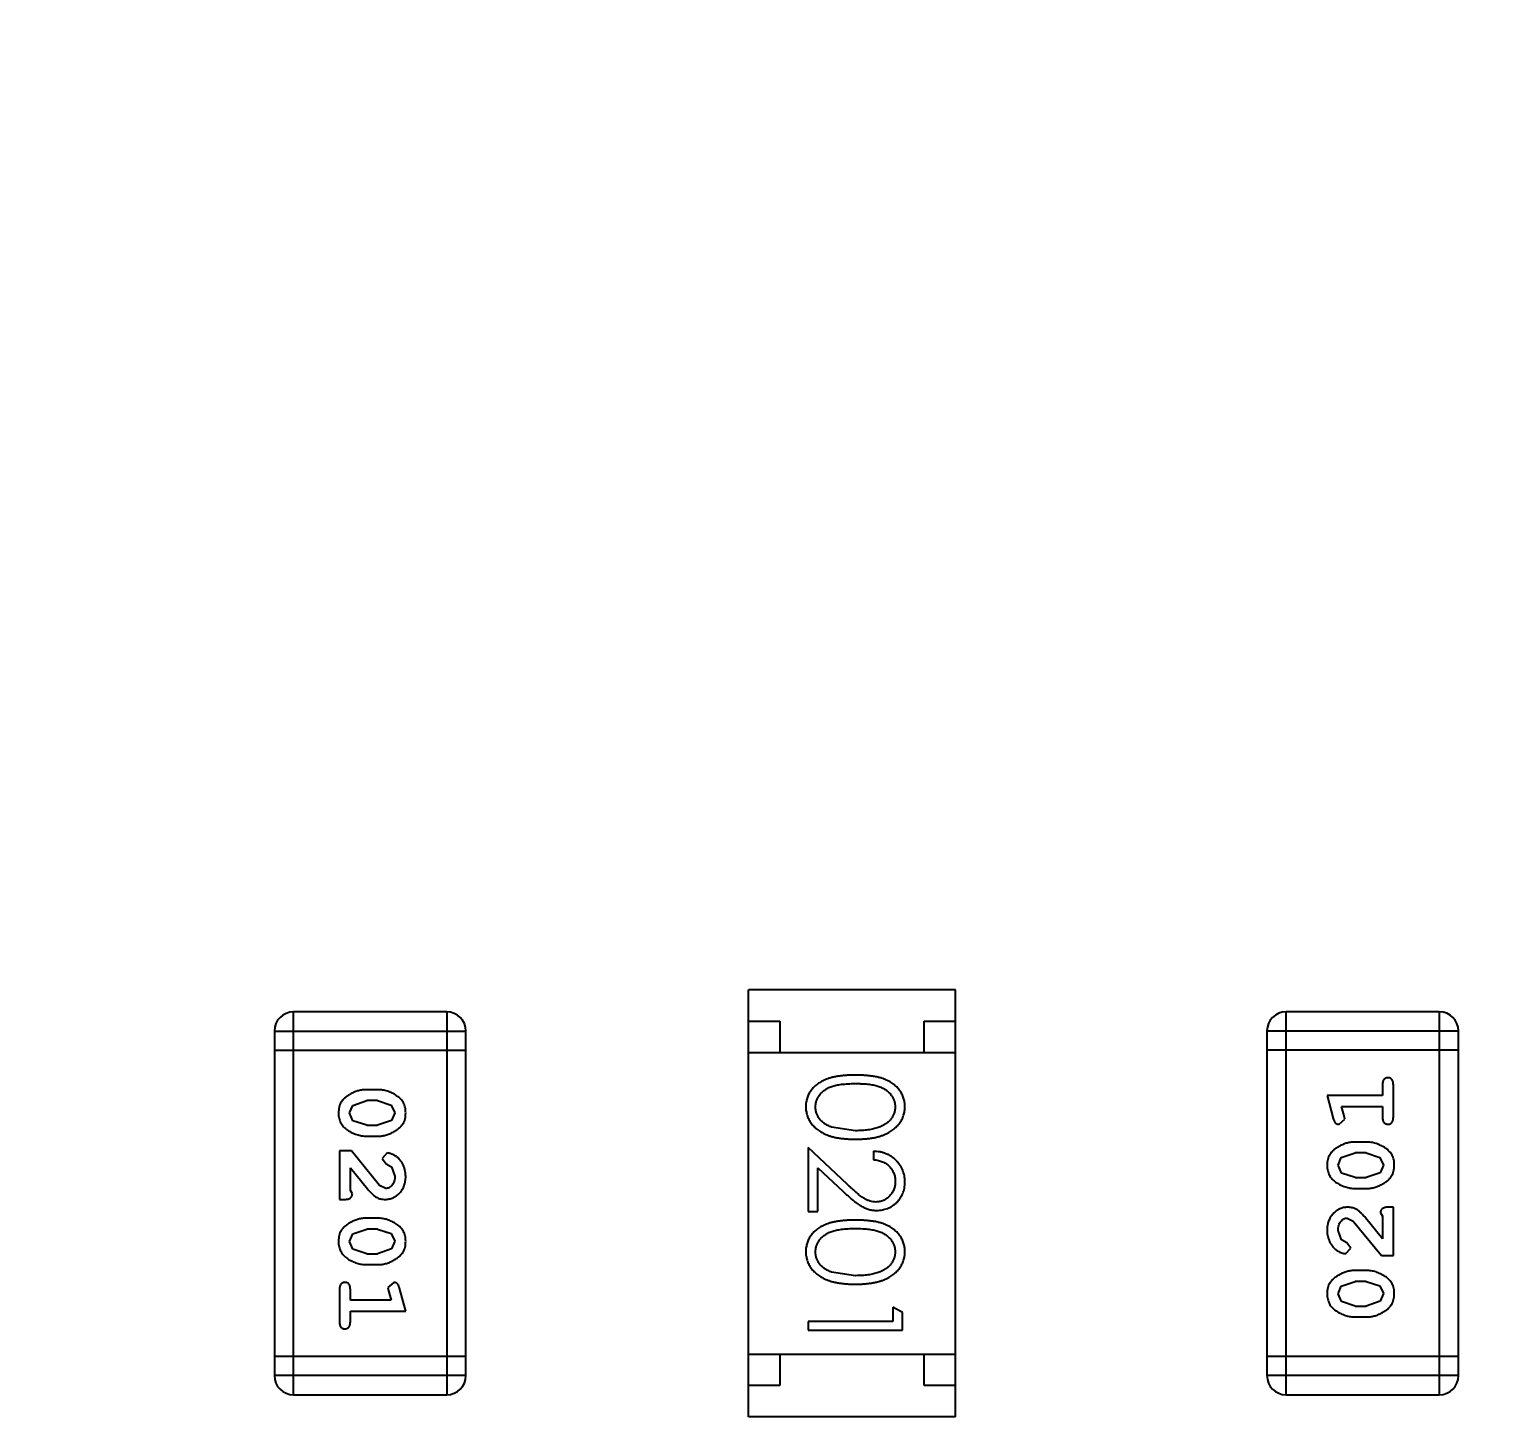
# Model space of a CAD drawing. Header units: millimetres. Extents: x 10 to 132, y -13 to 46.
# Drawn here: x 107.271 to 109.591, y 27.339 to 29.548 of the extents above; entities that cross this region are included whole.
import ezdxf

# ---------------------------------------------------------------- set-up
doc = ezdxf.new("R2010")
doc.units = ezdxf.units.MM
doc.header["$LTSCALE"] = 1.21
doc.header["$MEASUREMENT"] = 0
doc.header["$PDMODE"] = 3
doc.header["$PDSIZE"] = 0.3125
doc.layers.get('0').update_dxf_attribs({"linetype": 'CONTINUOUS'})
doc.layers.get('DEFPOINTS').update_dxf_attribs({"linetype": 'CONTINUOUS'})
doc.layers.add('Dim', color=3, linetype='CONTINUOUS', lineweight=25)
doc.styles.get("Standard").update_dxf_attribs({"font": 'txt', "width": 0.8})
doc.dimstyles.get("Standard").update_dxf_attribs({"dimtxt": 0.15625, "dimasz": 0.1875, "dimexe": 0.125, "dimexo": 0.0625, "dimgap": 0.09, "dimtad": 0, "dimtih": 1, "dimtoh": 1, "dimzin": 4, "dimdsep": 46, "dimtxsty": 'Standard', "dimblk": '_FILLED', "dimblk1": '_FILLED', "dimblk2": '_FILLED', "dimcen": 0.09, "dimazin": 1, "dimtp": 0.01, "dimtm": 0.01, "dimtfac": 1, "dimtofl": 0, "dimtmove": 0, "dimatfit": 3, "dimldrblk": '_FILLED', "dimfxl": 1, "dimtolj": 1, "dimtzin": 4, "dimarcsym": 0})

# ---------------------------------------------------------------- blocks, each defined once
blk = doc.blocks.new('_FILLED')
at = {"color": 0, "linetype": 'ByBlock'}
blk.add_solid([(0, 0), (-1, 0.1667), (-1, -0.1667)], dxfattribs=at)
blk = doc.blocks.new('*D41')
at = {"color": 0, "linetype": 'ByBlock', "lineweight": -2}
for p, q in [((96.2435, 28.0379), (96.2435, 39.6225)), ((119.1035, 27.9498), (119.1035, 39.6225)), ((96.2435, 39.56), (106.0285, 39.56)), ((119.1035, 39.56), (109.3185, 39.56))]:
    blk.add_line(p, q, dxfattribs=at)
at = {"layer": 'DEFPOINTS', "color": 0, "linetype": 'ByBlock'}
for p in [(96.2435, 28.0067), (119.1035, 27.9185)]:
    blk.add_point(p, dxfattribs=at)
at = {"color": 0, "linetype": 'ByBlock', "lineweight": -2, "rotation": 180}
blk.add_blockref('_FILLED', (96.2435, 39.56), dxfattribs=at)
at = {"color": 0, "linetype": 'ByBlock', "lineweight": -2}
blk.add_blockref('_FILLED', (119.1035, 39.56), dxfattribs=at)
at = {"color": 0, "linetype": 'ByBlock', "lineweight": -2, "insert": (107.6735, 39.56), "char_height": 1, "attachment_point": 5}
blk.add_mtext('\\A1;22.86', dxfattribs=at)

msp = doc.modelspace()

# ---------------------------------------------------------------- linework, layer by layer
at = {"color": 7, "linetype": 'Continuous'}
for p, q in [((108.4154, 27.3389), (108.4154, 28.0189)), ((108.7454, 28.0189), (108.4154, 28.0189)), ((108.7454, 27.3389), (108.7454, 28.0189)), ((107.6915, 27.374), (107.6915, 27.9836)), ((107.9353, 27.9836), (107.6915, 27.9836)), ((107.9353, 27.9836), (107.9353, 27.374)), ((109.2714, 27.3741), (109.2714, 27.9837)), ((109.5152, 27.9837), (109.2714, 27.9837)), ((109.5152, 27.9837), (109.5152, 27.3741)), ((108.4154, 27.9689), (108.4654, 27.9689)), ((108.4654, 27.9689), (108.4654, 27.9189)), ((108.6954, 27.9189), (108.6954, 27.9689)), ((108.6954, 27.9689), (108.7454, 27.9689)), ((107.661, 27.9531), (107.661, 27.4045)), ((107.661, 27.9531), (107.9658, 27.9531)), ((107.9658, 27.4045), (107.9658, 27.9531)), ((109.2409, 27.9532), (109.2409, 27.4045)), ((109.2409, 27.9532), (109.5457, 27.9532)), ((109.5457, 27.4045), (109.5457, 27.9532)), ((107.661, 27.9226), (107.9658, 27.9226)), ((108.4154, 27.9189), (108.7454, 27.9189)), ((109.5457, 27.9227), (109.2409, 27.9227)), ((109.4247, 27.8676), (109.4247, 27.8503)), ((109.4421, 27.8157), (109.4421, 27.8676)), ((107.8254, 27.8597), (107.8076, 27.8597)), ((109.3367, 27.8503), (109.3465, 27.8138)), ((109.4247, 27.8503), (109.3367, 27.8503)), ((107.7803, 27.8226), (107.7856, 27.8347)), ((107.7861, 27.8103), (107.7803, 27.8226)), ((107.7856, 27.8347), (107.8079, 27.8424)), ((107.8251, 27.8424), (107.8079, 27.8424)), ((107.8251, 27.8424), (107.8469, 27.8351)), ((107.8469, 27.8351), (107.8527, 27.8228)), ((107.8527, 27.8228), (107.8474, 27.8106)), ((109.3639, 27.818), (109.3598, 27.833)), ((109.3598, 27.833), (109.4247, 27.833)), ((109.4247, 27.833), (109.4247, 27.8157)), ((107.8079, 27.8031), (107.7861, 27.8103)), ((107.8079, 27.8031), (107.8251, 27.8031)), ((107.8474, 27.8106), (107.8251, 27.8031)), ((108.5857, 27.7944), (108.548, 27.8001)), ((109.3557, 27.8047), (109.365, 27.8126)), ((109.365, 27.8126), (109.3639, 27.818)), ((107.8076, 27.7857), (107.8254, 27.7857)), ((109.399, 27.7764), (109.3813, 27.7764)), ((107.7646, 27.7622), (107.7646, 27.6851)), ((107.7835, 27.7622), (107.7646, 27.7622)), ((107.8285, 27.7071), (107.7835, 27.7622)), ((107.8407, 27.759), (107.8323, 27.7502)), ((107.8323, 27.7502), (107.8388, 27.7417)), ((108.5107, 27.7675), (108.5107, 27.6656)), ((108.5728, 27.7093), (108.5107, 27.7675)), ((108.6146, 27.7617), (108.6146, 27.7482)), ((109.354, 27.7394), (109.3592, 27.7515)), ((109.3592, 27.7515), (109.3815, 27.7591)), ((109.3987, 27.7591), (109.3815, 27.7591)), ((109.3987, 27.7591), (109.4205, 27.7518)), ((109.4205, 27.7518), (109.4263, 27.7396)), ((107.7819, 27.6992), (107.7819, 27.7354)), ((107.7819, 27.7354), (107.809, 27.7018)), ((107.8388, 27.7417), (107.8473, 27.7367)), ((107.8473, 27.7367), (107.8527, 27.7219)), ((108.5261, 27.6656), (108.5261, 27.7354)), ((108.5261, 27.7354), (108.5662, 27.6978)), ((109.3598, 27.727), (109.354, 27.7394)), ((109.3815, 27.7198), (109.3598, 27.727)), ((109.421, 27.7274), (109.3987, 27.7198)), ((109.4263, 27.7396), (109.421, 27.7274)), ((107.8382, 27.7024), (107.8285, 27.7071)), ((109.3815, 27.7198), (109.3987, 27.7198)), ((107.7646, 27.6851), (107.7725, 27.6851)), ((107.7851, 27.6937), (107.7819, 27.6992)), ((109.3813, 27.7025), (109.399, 27.7025)), ((108.5107, 27.6656), (108.5261, 27.6656)), ((109.4216, 27.6639), (109.4247, 27.6584)), ((109.4247, 27.6584), (109.4247, 27.6222)), ((109.4421, 27.6726), (109.4342, 27.6726)), ((109.4421, 27.5955), (109.4421, 27.6726)), ((107.7856, 27.6302), (107.8079, 27.6379)), ((107.8254, 27.6552), (107.8076, 27.6552)), ((107.8251, 27.6379), (107.8079, 27.6379)), ((107.8251, 27.6379), (107.8469, 27.6306)), ((109.3593, 27.6209), (109.354, 27.6358)), ((109.3685, 27.6553), (109.3782, 27.6505)), ((109.3782, 27.6505), (109.4232, 27.5955)), ((109.4247, 27.6222), (109.3977, 27.6558)), ((107.7803, 27.6181), (107.7856, 27.6302)), ((107.7861, 27.6058), (107.7803, 27.6181)), ((107.8469, 27.6306), (107.8527, 27.6183)), ((107.8527, 27.6183), (107.8474, 27.6061)), ((109.3678, 27.6159), (109.3593, 27.6209)), ((109.3744, 27.6075), (109.3678, 27.6159)), ((107.8079, 27.5985), (107.7861, 27.6058)), ((107.8079, 27.5985), (107.8251, 27.5985)), ((107.8474, 27.6061), (107.8251, 27.5985)), ((109.366, 27.5986), (109.3744, 27.6075)), ((109.4232, 27.5955), (109.4421, 27.5955)), ((107.8076, 27.5812), (107.8254, 27.5812)), ((108.5857, 27.5636), (108.548, 27.5693)), ((109.399, 27.5719), (109.3813, 27.5719)), ((107.7646, 27.5419), (107.7646, 27.49)), ((107.7819, 27.5246), (107.7819, 27.5419)), ((107.851, 27.5529), (107.8417, 27.545)), ((107.8417, 27.545), (107.8427, 27.5396)), ((107.87, 27.5073), (107.8601, 27.5439)), ((109.354, 27.5349), (109.3592, 27.547)), ((109.3592, 27.547), (109.3815, 27.5546)), ((109.3987, 27.5546), (109.3815, 27.5546)), ((109.3987, 27.5546), (109.4205, 27.5473)), ((109.4205, 27.5473), (109.4263, 27.535)), ((107.8469, 27.5246), (107.7819, 27.5246)), ((107.8427, 27.5396), (107.8469, 27.5246)), ((109.3598, 27.5225), (109.354, 27.5349)), ((109.3815, 27.5153), (109.3598, 27.5225)), ((109.421, 27.5229), (109.3987, 27.5153)), ((109.4263, 27.535), (109.421, 27.5229)), ((107.7819, 27.49), (107.7819, 27.5073)), ((107.7819, 27.5073), (107.87, 27.5073)), ((108.6453, 27.5136), (108.6453, 27.4906)), ((108.6607, 27.5048), (108.6453, 27.5136)), ((108.6607, 27.4771), (108.6607, 27.5048)), ((109.3813, 27.498), (109.399, 27.498)), ((109.3815, 27.5153), (109.3987, 27.5153)), ((108.5107, 27.4906), (108.5107, 27.4771)), ((108.6453, 27.4906), (108.5107, 27.4906)), ((108.5107, 27.4771), (108.6607, 27.4771)), ((107.9658, 27.4349), (107.661, 27.4349)), ((108.4154, 27.4389), (108.7454, 27.4389)), ((108.4654, 27.4389), (108.4654, 27.3889)), ((108.6954, 27.3889), (108.6954, 27.4389)), ((109.5457, 27.435), (109.2409, 27.435)), ((107.9658, 27.4045), (107.661, 27.4045)), ((109.5457, 27.4045), (109.2409, 27.4045)), ((108.4654, 27.3889), (108.4154, 27.3889)), ((108.7454, 27.3889), (108.6954, 27.3889)), ((107.6915, 27.374), (107.9353, 27.374)), ((109.2714, 27.3741), (109.5152, 27.3741)), ((108.7454, 27.3389), (108.4154, 27.3389))]:
    msp.add_line(p, q, dxfattribs=at)
for centre, start, end in [((107.6915, 27.9531), 90, 180), ((107.9353, 27.9531), 0, 90), ((109.2714, 27.9532), 90, 180), ((109.5152, 27.9532), 0, 90), ((107.6915, 27.4045), 180, 270), ((107.9353, 27.4045), 270, 0), ((109.2714, 27.4045), 180, 270), ((109.5152, 27.4045), 270, 0)]:
    msp.add_arc(centre, 0.0305, start, end, dxfattribs=at)
for points, knots in [([(108.5857, 27.8829), (108.5833, 27.8828), (108.5786, 27.8828), (108.5719, 27.8825), (108.5655, 27.882), (108.5596, 27.8813), (108.554, 27.8804), (108.5489, 27.8793), (108.5442, 27.878), (108.5398, 27.8765), (108.5358, 27.8748), (108.5321, 27.8729), (108.5287, 27.8709), (108.5255, 27.8688), (108.5225, 27.8665), (108.5198, 27.864), (108.5173, 27.8613), (108.5151, 27.8585), (108.5132, 27.8556), (108.5115, 27.8526), (108.51, 27.8495), (108.5089, 27.8463), (108.508, 27.843), (108.5074, 27.8397), (108.5069, 27.8362), (108.5069, 27.8339), (108.5069, 27.8327)], [0, 0, 0, 0, 0.068113, 0.132564, 0.193427, 0.250218, 0.303569, 0.353576, 0.400235, 0.443586, 0.484619, 0.524292, 0.56238, 0.599049, 0.63494, 0.669782, 0.704009, 0.737842, 0.771098, 0.803896, 0.836415, 0.868639, 0.900715, 0.933378, 0.966213, 1, 1, 1, 1]), ([(108.5223, 27.8323), (108.5224, 27.8339), (108.5225, 27.8372), (108.5238, 27.8421), (108.5259, 27.8468), (108.5283, 27.8506), (108.5306, 27.8534), (108.5325, 27.8555), (108.5346, 27.8574), (108.537, 27.8592), (108.5395, 27.8608), (108.5422, 27.8623), (108.5451, 27.8636), (108.5482, 27.8649), (108.5516, 27.866), (108.5554, 27.8669), (108.5595, 27.8676), (108.564, 27.8683), (108.5689, 27.8688), (108.5742, 27.8691), (108.5798, 27.8694), (108.5837, 27.8694), (108.5857, 27.8694)], [0, 0, 0, 0, 0.060034, 0.120278, 0.182348, 0.247919, 0.281641, 0.315701, 0.350322, 0.385703, 0.421819, 0.459196, 0.497866, 0.538301, 0.58121, 0.628183, 0.679403, 0.734699, 0.794074, 0.858416, 0.927049, 1, 1, 1, 1]), ([(108.6646, 27.8327), (108.6646, 27.8339), (108.6645, 27.8362), (108.6641, 27.8397), (108.6635, 27.843), (108.6625, 27.8463), (108.6614, 27.8496), (108.6599, 27.8527), (108.6582, 27.8557), (108.6562, 27.8587), (108.654, 27.8615), (108.6516, 27.8641), (108.6488, 27.8666), (108.6459, 27.8689), (108.6427, 27.8711), (108.6392, 27.8731), (108.6355, 27.8749), (108.6316, 27.8766), (108.6273, 27.8781), (108.6226, 27.8794), (108.6174, 27.8805), (108.6119, 27.8813), (108.6059, 27.882), (108.5996, 27.8825), (108.5927, 27.8828), (108.5881, 27.8828), (108.5857, 27.8829)], [0, 0, 0, 0, 0.033742, 0.066533, 0.099153, 0.13154, 0.164087, 0.196563, 0.229707, 0.263315, 0.297504, 0.331686, 0.366482, 0.4021, 0.438958, 0.476748, 0.515985, 0.556589, 0.599519, 0.645765, 0.695487, 0.748721, 0.805687, 0.866754, 0.931405, 1, 1, 1, 1]), ([(108.5857, 27.8694), (108.5877, 27.8694), (108.5917, 27.8694), (108.5973, 27.8691), (108.6026, 27.8688), (108.6075, 27.8683), (108.612, 27.8677), (108.6162, 27.8668), (108.6199, 27.8659), (108.6233, 27.8648), (108.6264, 27.8636), (108.6294, 27.8622), (108.6321, 27.8607), (108.6346, 27.8591), (108.6369, 27.8574), (108.639, 27.8555), (108.641, 27.8534), (108.6432, 27.8506), (108.6456, 27.8468), (108.6477, 27.8421), (108.6489, 27.8372), (108.6491, 27.8339), (108.6492, 27.8323)], [0, 0, 0, 0, 0.073302, 0.142286, 0.206253, 0.266017, 0.321612, 0.372532, 0.419497, 0.462398, 0.502825, 0.541489, 0.579034, 0.615143, 0.650298, 0.684912, 0.718701, 0.752189, 0.817245, 0.879117, 0.939613, 1, 1, 1, 1]), ([(109.4334, 27.8787), (109.4328, 27.8786), (109.4316, 27.8786), (109.4299, 27.8781), (109.4284, 27.8772), (109.4271, 27.8761), (109.426, 27.8745), (109.4253, 27.8725), (109.4248, 27.8702), (109.4248, 27.8685), (109.4247, 27.8676)], [0, 0, 0, 0, 0.11517, 0.223509, 0.328254, 0.438012, 0.553651, 0.682263, 0.830856, 1, 1, 1, 1]), ([(109.4421, 27.8676), (109.442, 27.8685), (109.442, 27.8702), (109.4415, 27.8725), (109.4408, 27.8745), (109.4397, 27.876), (109.4384, 27.8772), (109.4369, 27.8781), (109.4352, 27.8786), (109.434, 27.8786), (109.4334, 27.8787)], [0, 0, 0, 0, 0.169012, 0.317488, 0.445429, 0.560977, 0.67065, 0.776666, 0.88492, 1, 1, 1, 1]), ([(107.8076, 27.8597), (107.8066, 27.8597), (107.8044, 27.8596), (107.8013, 27.8593), (107.7981, 27.8588), (107.795, 27.8581), (107.792, 27.8573), (107.789, 27.8561), (107.786, 27.8549), (107.7832, 27.8534), (107.7804, 27.8518), (107.7779, 27.8502), (107.7756, 27.8486), (107.7735, 27.8469), (107.7716, 27.8452), (107.7699, 27.8435), (107.7685, 27.8418), (107.7669, 27.8394), (107.7653, 27.8362), (107.764, 27.832), (107.7632, 27.8275), (107.7631, 27.8243), (107.763, 27.8226)], [0, 0, 0, 0, 0.049886, 0.09882, 0.148132, 0.19689, 0.246038, 0.295176, 0.345305, 0.395692, 0.445312, 0.491875, 0.535813, 0.577009, 0.616081, 0.652689, 0.687585, 0.720206, 0.785062, 0.85223, 0.923759, 1, 1, 1, 1]), ([(107.87, 27.8229), (107.87, 27.8243), (107.8699, 27.8271), (107.8692, 27.8312), (107.8681, 27.8351), (107.8665, 27.8386), (107.8644, 27.8419), (107.8619, 27.845), (107.8589, 27.8478), (107.8555, 27.8502), (107.852, 27.8524), (107.8483, 27.8544), (107.8446, 27.856), (107.8408, 27.8573), (107.837, 27.8584), (107.8332, 27.8591), (107.8293, 27.8596), (107.8267, 27.8597), (107.8254, 27.8597)], [0, 0, 0, 0, 0.06692, 0.130834, 0.19258, 0.252759, 0.312631, 0.373411, 0.436359, 0.501894, 0.568244, 0.632472, 0.69556, 0.757163, 0.818592, 0.878885, 0.939235, 1, 1, 1, 1]), ([(107.763, 27.8226), (107.7631, 27.8212), (107.7631, 27.8184), (107.7639, 27.8143), (107.765, 27.8105), (107.7666, 27.8069), (107.7686, 27.8035), (107.7711, 27.8005), (107.7741, 27.7977), (107.7774, 27.7953), (107.781, 27.7931), (107.7847, 27.7911), (107.7884, 27.7894), (107.7922, 27.7881), (107.796, 27.7871), (107.7998, 27.7863), (107.8037, 27.7858), (107.8063, 27.7858), (107.8076, 27.7857)], [0, 0, 0, 0, 0.067217, 0.131051, 0.19272, 0.252824, 0.312745, 0.373449, 0.436041, 0.501494, 0.567761, 0.632087, 0.695096, 0.757109, 0.817993, 0.878657, 0.939311, 1, 1, 1, 1]), ([(107.8254, 27.7857), (107.8265, 27.7858), (107.8286, 27.7858), (107.8318, 27.7861), (107.8349, 27.7866), (107.838, 27.7873), (107.8411, 27.7882), (107.8441, 27.7893), (107.8471, 27.7906), (107.85, 27.7921), (107.8527, 27.7937), (107.8552, 27.7954), (107.8576, 27.797), (107.8597, 27.7987), (107.8615, 27.8004), (107.8632, 27.8021), (107.8646, 27.8038), (107.8662, 27.8062), (107.8678, 27.8094), (107.8691, 27.8136), (107.8699, 27.8181), (107.87, 27.8213), (107.87, 27.8229)], [0, 0, 0, 0, 0.049855, 0.099516, 0.148482, 0.19758, 0.246804, 0.296268, 0.346517, 0.397047, 0.446826, 0.49336, 0.537801, 0.579207, 0.617974, 0.654833, 0.689171, 0.722088, 0.786392, 0.853518, 0.924186, 1, 1, 1, 1]), ([(108.5069, 27.8327), (108.5069, 27.8315), (108.5069, 27.8291), (108.5074, 27.8256), (108.508, 27.8222), (108.509, 27.8188), (108.5102, 27.8156), (108.5116, 27.8124), (108.5134, 27.8093), (108.5154, 27.8063), (108.5176, 27.8034), (108.5202, 27.8007), (108.5229, 27.7981), (108.526, 27.7957), (108.5293, 27.7934), (108.5328, 27.7913), (108.5366, 27.7894), (108.5407, 27.7876), (108.5451, 27.786), (108.5498, 27.7847), (108.5549, 27.7835), (108.5604, 27.7825), (108.5662, 27.7819), (108.5724, 27.7813), (108.5789, 27.781), (108.5834, 27.781), (108.5857, 27.7809)], [0, 0, 0, 0, 0.033824, 0.067298, 0.10028, 0.133019, 0.165736, 0.198792, 0.232372, 0.266409, 0.301016, 0.336196, 0.371972, 0.408574, 0.446394, 0.485225, 0.525372, 0.567224, 0.611081, 0.65775, 0.70702, 0.759235, 0.814484, 0.873227, 0.934937, 1, 1, 1, 1]), ([(108.548, 27.8001), (108.547, 27.8005), (108.5449, 27.8012), (108.542, 27.8026), (108.5393, 27.804), (108.5367, 27.8056), (108.5344, 27.8074), (108.5323, 27.8092), (108.5304, 27.8112), (108.5281, 27.814), (108.5258, 27.8177), (108.5238, 27.8224), (108.5225, 27.8273), (108.5223, 27.8306), (108.5223, 27.8323)], [0, 0, 0, 0, 0.075949, 0.148549, 0.218996, 0.286119, 0.351826, 0.416074, 0.478265, 0.540325, 0.660405, 0.774606, 0.887187, 1, 1, 1, 1]), ([(108.5857, 27.7809), (108.588, 27.781), (108.5925, 27.781), (108.599, 27.7813), (108.6052, 27.7818), (108.6111, 27.7826), (108.6166, 27.7835), (108.6217, 27.7847), (108.6264, 27.7861), (108.6309, 27.7877), (108.6349, 27.7895), (108.6388, 27.7914), (108.6423, 27.7936), (108.6456, 27.7958), (108.6487, 27.7982), (108.6514, 27.8008), (108.654, 27.8035), (108.6562, 27.8064), (108.6582, 27.8094), (108.6599, 27.8124), (108.6613, 27.8156), (108.6625, 27.8189), (108.6635, 27.8222), (108.6641, 27.8256), (108.6645, 27.8291), (108.6646, 27.8315), (108.6646, 27.8327)], [0, 0, 0, 0, 0.065278, 0.127205, 0.186168, 0.241675, 0.294115, 0.343609, 0.390387, 0.434463, 0.476646, 0.517002, 0.555936, 0.593716, 0.630057, 0.665601, 0.700745, 0.734917, 0.768681, 0.802087, 0.834849, 0.867433, 0.900138, 0.932806, 0.966212, 1, 1, 1, 1]), ([(108.6492, 27.8323), (108.6491, 27.8306), (108.6489, 27.8273), (108.6477, 27.8225), (108.6455, 27.8178), (108.6432, 27.8141), (108.6409, 27.8112), (108.6389, 27.8092), (108.6367, 27.8072), (108.6342, 27.8054), (108.6315, 27.8037), (108.6286, 27.8022), (108.6254, 27.8007), (108.622, 27.7994), (108.6183, 27.7982), (108.6144, 27.7972), (108.6102, 27.7963), (108.6058, 27.7956), (108.6011, 27.7951), (108.5962, 27.7946), (108.5911, 27.7945), (108.5875, 27.7944), (108.5857, 27.7944)], [0, 0, 0, 0, 0.059689, 0.119507, 0.181075, 0.246162, 0.279894, 0.314468, 0.350403, 0.387474, 0.426147, 0.466624, 0.508745, 0.553328, 0.600058, 0.649177, 0.700552, 0.754894, 0.811825, 0.871514, 0.934319, 1, 1, 1, 1]), ([(109.3465, 27.8138), (109.3468, 27.8129), (109.3473, 27.8114), (109.3481, 27.8093), (109.349, 27.8076), (109.35, 27.8064), (109.3512, 27.8056), (109.3526, 27.8051), (109.3541, 27.8048), (109.3551, 27.8047), (109.3557, 27.8047)], [0, 0, 0, 0, 0.187321, 0.344927, 0.475328, 0.579604, 0.674244, 0.773631, 0.882025, 1, 1, 1, 1]), ([(109.4247, 27.8157), (109.4248, 27.8148), (109.4248, 27.8132), (109.4253, 27.8108), (109.426, 27.8089), (109.4271, 27.8073), (109.4284, 27.8062), (109.4299, 27.8053), (109.4316, 27.8048), (109.4328, 27.8048), (109.4334, 27.8047)], [0, 0, 0, 0, 0.169102, 0.317658, 0.446239, 0.563118, 0.671828, 0.776546, 0.884858, 1, 1, 1, 1]), ([(109.4334, 27.8047), (109.434, 27.8048), (109.4352, 27.8048), (109.4369, 27.8053), (109.4384, 27.8062), (109.4397, 27.8073), (109.4408, 27.8089), (109.4415, 27.8108), (109.442, 27.8132), (109.442, 27.8148), (109.4421, 27.8157)], [0, 0, 0, 0, 0.115051, 0.223278, 0.329269, 0.437893, 0.554681, 0.682591, 0.83103, 1, 1, 1, 1]), ([(109.3813, 27.7764), (109.3802, 27.7764), (109.378, 27.7763), (109.3749, 27.7761), (109.3717, 27.7755), (109.3686, 27.7748), (109.3656, 27.7739), (109.3626, 27.7728), (109.3596, 27.7715), (109.3567, 27.77), (109.354, 27.7684), (109.3514, 27.7668), (109.3491, 27.7651), (109.347, 27.7635), (109.3451, 27.7617), (109.3435, 27.76), (109.3421, 27.7583), (109.3405, 27.7559), (109.3389, 27.7528), (109.3376, 27.7486), (109.3368, 27.7441), (109.3367, 27.7409), (109.3367, 27.7393)], [0, 0, 0, 0, 0.049855, 0.099516, 0.148482, 0.19758, 0.246804, 0.296268, 0.346517, 0.397047, 0.446826, 0.49336, 0.537801, 0.579207, 0.617974, 0.654833, 0.689171, 0.722088, 0.786392, 0.853518, 0.924186, 1, 1, 1, 1]), ([(109.4436, 27.7395), (109.4436, 27.741), (109.4435, 27.7438), (109.4428, 27.7479), (109.4417, 27.7517), (109.4401, 27.7553), (109.4381, 27.7586), (109.4355, 27.7616), (109.4326, 27.7644), (109.4292, 27.7669), (109.4256, 27.7691), (109.4219, 27.7711), (109.4182, 27.7727), (109.4145, 27.7741), (109.4107, 27.7751), (109.4068, 27.7759), (109.4029, 27.7763), (109.4003, 27.7764), (109.399, 27.7764)], [0, 0, 0, 0, 0.067217, 0.131051, 0.19272, 0.252824, 0.312745, 0.373449, 0.436041, 0.501494, 0.567761, 0.632087, 0.695096, 0.757109, 0.817993, 0.878657, 0.939311, 1, 1, 1, 1]), ([(107.87, 27.7217), (107.8699, 27.7234), (107.8698, 27.7268), (107.869, 27.7317), (107.8675, 27.7365), (107.8656, 27.741), (107.8631, 27.7451), (107.8603, 27.7488), (107.857, 27.7519), (107.8534, 27.7544), (107.8499, 27.7564), (107.8466, 27.7579), (107.8435, 27.7588), (107.8416, 27.7589), (107.8407, 27.759)], [0, 0, 0, 0, 0.098286, 0.193983, 0.289056, 0.384352, 0.477435, 0.566197, 0.652355, 0.737986, 0.818188, 0.887401, 0.94802, 1, 1, 1, 1]), ([(108.6646, 27.7128), (108.6645, 27.7145), (108.6645, 27.7178), (108.6638, 27.7226), (108.6627, 27.7272), (108.6612, 27.7316), (108.6591, 27.7358), (108.6567, 27.7399), (108.6539, 27.7437), (108.6506, 27.7472), (108.647, 27.7505), (108.6431, 27.7534), (108.6389, 27.7558), (108.6345, 27.7578), (108.6299, 27.7595), (108.625, 27.7606), (108.6199, 27.7614), (108.6164, 27.7616), (108.6146, 27.7617)], [0, 0, 0, 0, 0.06445, 0.126725, 0.187421, 0.247417, 0.306749, 0.366595, 0.427749, 0.490235, 0.553031, 0.614805, 0.676505, 0.738096, 0.801021, 0.864897, 0.931209, 1, 1, 1, 1]), ([(108.6146, 27.7482), (108.6159, 27.7481), (108.6185, 27.7479), (108.6223, 27.7471), (108.6258, 27.7462), (108.6292, 27.7449), (108.6322, 27.7434), (108.6351, 27.7417), (108.6378, 27.7397), (108.6401, 27.7374), (108.6422, 27.735), (108.6441, 27.7324), (108.6457, 27.7296), (108.647, 27.7266), (108.648, 27.7236), (108.6487, 27.7203), (108.6491, 27.717), (108.6492, 27.7146), (108.6492, 27.7135)], [0, 0, 0, 0, 0.073648, 0.143686, 0.210962, 0.275557, 0.338064, 0.399311, 0.4594, 0.51934, 0.579024, 0.637809, 0.695959, 0.754122, 0.813113, 0.873453, 0.935561, 1, 1, 1, 1]), ([(109.3367, 27.7393), (109.3367, 27.7378), (109.3368, 27.735), (109.3375, 27.7309), (109.3386, 27.7271), (109.3402, 27.7235), (109.3422, 27.7202), (109.3448, 27.7172), (109.3477, 27.7144), (109.3511, 27.7119), (109.3547, 27.7097), (109.3584, 27.7078), (109.3621, 27.7061), (109.3659, 27.7048), (109.3697, 27.7037), (109.3735, 27.703), (109.3774, 27.7025), (109.38, 27.7025), (109.3813, 27.7025)], [0, 0, 0, 0, 0.06692, 0.130834, 0.19258, 0.252759, 0.312631, 0.373411, 0.436359, 0.501894, 0.568244, 0.632472, 0.69556, 0.757163, 0.818592, 0.878885, 0.939235, 1, 1, 1, 1]), ([(109.399, 27.7025), (109.4001, 27.7025), (109.4022, 27.7025), (109.4054, 27.7028), (109.4085, 27.7033), (109.4116, 27.704), (109.4147, 27.7049), (109.4176, 27.706), (109.4206, 27.7073), (109.4235, 27.7088), (109.4262, 27.7103), (109.4288, 27.7119), (109.4311, 27.7136), (109.4332, 27.7152), (109.435, 27.7169), (109.4367, 27.7186), (109.4381, 27.7204), (109.4397, 27.7227), (109.4413, 27.7259), (109.4427, 27.7301), (109.4435, 27.7347), (109.4436, 27.7379), (109.4436, 27.7395)], [0, 0, 0, 0, 0.049886, 0.09882, 0.148132, 0.19689, 0.246038, 0.295176, 0.345305, 0.395692, 0.445312, 0.491875, 0.535813, 0.577009, 0.616081, 0.652689, 0.687585, 0.720206, 0.785062, 0.85223, 0.923759, 1, 1, 1, 1]), ([(107.8372, 27.6851), (107.8384, 27.6851), (107.8406, 27.6852), (107.8438, 27.6856), (107.8469, 27.6865), (107.8499, 27.6876), (107.8527, 27.6891), (107.8554, 27.6908), (107.858, 27.6929), (107.8605, 27.6953), (107.8627, 27.698), (107.8647, 27.7008), (107.8663, 27.7039), (107.8677, 27.7071), (107.8687, 27.7105), (107.8695, 27.7141), (107.8699, 27.7179), (107.87, 27.7204), (107.87, 27.7217)], [0, 0, 0, 0, 0.060981, 0.120256, 0.178148, 0.236115, 0.293993, 0.352864, 0.413358, 0.476056, 0.539296, 0.602396, 0.665116, 0.728325, 0.792919, 0.859317, 0.928302, 1, 1, 1, 1]), ([(107.8527, 27.7219), (107.8527, 27.7205), (107.8526, 27.7178), (107.8517, 27.714), (107.8503, 27.7106), (107.8484, 27.7077), (107.8462, 27.7054), (107.8437, 27.7036), (107.841, 27.7026), (107.8391, 27.7024), (107.8382, 27.7024)], [0, 0, 0, 0, 0.156344, 0.299348, 0.4327, 0.561, 0.682299, 0.791883, 0.89611, 1, 1, 1, 1]), ([(108.6188, 27.6809), (108.6172, 27.681), (108.6139, 27.6811), (108.6091, 27.6822), (108.6045, 27.6839), (108.6007, 27.6858), (108.5976, 27.6879), (108.5949, 27.6898), (108.5919, 27.6921), (108.5887, 27.6948), (108.5851, 27.6979), (108.5813, 27.7013), (108.5771, 27.7052), (108.5743, 27.7079), (108.5728, 27.7093)], [0, 0, 0, 0, 0.088014, 0.174976, 0.2638, 0.355443, 0.406413, 0.465519, 0.533076, 0.609353, 0.693899, 0.787171, 0.889197, 1, 1, 1, 1]), ([(108.6492, 27.7135), (108.6492, 27.7124), (108.6491, 27.7101), (108.6487, 27.7069), (108.648, 27.7038), (108.647, 27.7009), (108.6457, 27.698), (108.6442, 27.6953), (108.6423, 27.6928), (108.6402, 27.6903), (108.638, 27.6881), (108.6355, 27.6862), (108.633, 27.6846), (108.6304, 27.6832), (108.6276, 27.6822), (108.6248, 27.6815), (108.6218, 27.681), (108.6198, 27.681), (108.6188, 27.6809)], [0, 0, 0, 0, 0.068027, 0.133505, 0.19695, 0.26027, 0.322741, 0.384982, 0.448465, 0.513424, 0.578224, 0.640011, 0.700094, 0.760067, 0.819012, 0.877878, 0.938035, 1, 1, 1, 1]), ([(108.62, 27.6675), (108.6215, 27.6675), (108.6244, 27.6676), (108.6287, 27.6682), (108.6328, 27.6692), (108.6369, 27.6705), (108.6407, 27.6723), (108.6444, 27.6745), (108.648, 27.677), (108.6513, 27.68), (108.6545, 27.6832), (108.6571, 27.6867), (108.6594, 27.6905), (108.6614, 27.6944), (108.6628, 27.6987), (108.6638, 27.7032), (108.6645, 27.7079), (108.6645, 27.7111), (108.6646, 27.7128)], [0, 0, 0, 0, 0.06271, 0.123347, 0.183401, 0.242828, 0.302097, 0.36242, 0.423725, 0.487032, 0.550491, 0.612709, 0.674265, 0.73617, 0.799211, 0.863483, 0.930525, 1, 1, 1, 1]), ([(107.7725, 27.6851), (107.7735, 27.6851), (107.7755, 27.6851), (107.7782, 27.6856), (107.7805, 27.6862), (107.7822, 27.6873), (107.7835, 27.6886), (107.7844, 27.6901), (107.785, 27.6919), (107.785, 27.6931), (107.7851, 27.6937)], [0, 0, 0, 0, 0.1844, 0.34094, 0.473574, 0.586824, 0.690029, 0.789175, 0.890445, 1, 1, 1, 1]), ([(107.809, 27.7018), (107.8097, 27.7009), (107.8112, 27.6993), (107.8134, 27.6969), (107.8155, 27.6948), (107.8175, 27.6929), (107.8194, 27.6913), (107.8212, 27.6899), (107.8228, 27.6888), (107.8249, 27.6877), (107.8274, 27.6866), (107.8306, 27.6857), (107.8339, 27.6852), (107.8361, 27.6851), (107.8372, 27.6851)], [0, 0, 0, 0, 0.103002, 0.197728, 0.285279, 0.365235, 0.437224, 0.502446, 0.560545, 0.611446, 0.707576, 0.80349, 0.900532, 1, 1, 1, 1]), ([(108.5662, 27.6978), (108.5677, 27.6964), (108.5707, 27.6936), (108.575, 27.6897), (108.5792, 27.6861), (108.583, 27.6829), (108.5867, 27.6801), (108.5901, 27.6776), (108.5932, 27.6755), (108.597, 27.6732), (108.6018, 27.6708), (108.6077, 27.6689), (108.6138, 27.6677), (108.6179, 27.6675), (108.62, 27.6675)], [0, 0, 0, 0, 0.09953, 0.192079, 0.277712, 0.357454, 0.429648, 0.495771, 0.555538, 0.608657, 0.707578, 0.804328, 0.901298, 1, 1, 1, 1]), ([(109.3694, 27.6726), (109.3683, 27.6725), (109.3661, 27.6725), (109.3629, 27.672), (109.3598, 27.6712), (109.3568, 27.67), (109.3539, 27.6686), (109.3512, 27.6668), (109.3486, 27.6647), (109.3462, 27.6623), (109.344, 27.6597), (109.342, 27.6568), (109.3403, 27.6538), (109.339, 27.6505), (109.338, 27.6471), (109.3372, 27.6436), (109.3367, 27.6398), (109.3367, 27.6372), (109.3367, 27.6359)], [0, 0, 0, 0, 0.060981, 0.120256, 0.178148, 0.236115, 0.293993, 0.352864, 0.413358, 0.476056, 0.539296, 0.602396, 0.665116, 0.728325, 0.792919, 0.859317, 0.928302, 1, 1, 1, 1]), ([(109.3977, 27.6558), (109.3969, 27.6567), (109.3955, 27.6584), (109.3932, 27.6608), (109.3911, 27.6629), (109.3891, 27.6647), (109.3873, 27.6663), (109.3855, 27.6677), (109.3839, 27.6688), (109.3818, 27.6699), (109.3792, 27.671), (109.3761, 27.6719), (109.3728, 27.6725), (109.3706, 27.6725), (109.3694, 27.6726)], [0, 0, 0, 0, 0.103002, 0.197728, 0.285279, 0.365235, 0.437224, 0.502446, 0.560545, 0.611446, 0.707576, 0.80349, 0.900532, 1, 1, 1, 1]), ([(109.4342, 27.6726), (109.4331, 27.6726), (109.4311, 27.6725), (109.4284, 27.6721), (109.4262, 27.6714), (109.4245, 27.6703), (109.4232, 27.669), (109.4223, 27.6675), (109.4217, 27.6658), (109.4216, 27.6646), (109.4216, 27.6639)], [0, 0, 0, 0, 0.1844, 0.34094, 0.473574, 0.586824, 0.690029, 0.789175, 0.890445, 1, 1, 1, 1]), ([(107.8076, 27.6552), (107.8066, 27.6552), (107.8044, 27.6551), (107.8013, 27.6548), (107.7981, 27.6543), (107.795, 27.6536), (107.792, 27.6528), (107.789, 27.6516), (107.786, 27.6504), (107.7832, 27.6489), (107.7804, 27.6473), (107.7779, 27.6457), (107.7756, 27.644), (107.7735, 27.6424), (107.7716, 27.6407), (107.7699, 27.639), (107.7685, 27.6373), (107.7669, 27.6349), (107.7653, 27.6317), (107.764, 27.6275), (107.7632, 27.623), (107.7631, 27.6198), (107.763, 27.6181)], [0, 0, 0, 0, 0.049886, 0.09882, 0.148132, 0.19689, 0.246038, 0.295176, 0.345305, 0.395692, 0.445312, 0.491875, 0.535813, 0.577009, 0.616081, 0.652689, 0.687585, 0.720206, 0.785062, 0.85223, 0.923759, 1, 1, 1, 1]), ([(107.87, 27.6184), (107.87, 27.6198), (107.8699, 27.6226), (107.8692, 27.6267), (107.8681, 27.6305), (107.8665, 27.6341), (107.8644, 27.6374), (107.8619, 27.6405), (107.8589, 27.6433), (107.8555, 27.6457), (107.852, 27.6479), (107.8483, 27.6498), (107.8446, 27.6515), (107.8408, 27.6528), (107.837, 27.6539), (107.8332, 27.6546), (107.8293, 27.6551), (107.8267, 27.6551), (107.8254, 27.6552)], [0, 0, 0, 0, 0.06692, 0.130834, 0.19258, 0.252759, 0.312631, 0.373411, 0.436359, 0.501894, 0.568244, 0.632472, 0.69556, 0.757163, 0.818592, 0.878885, 0.939235, 1, 1, 1, 1]), ([(108.5857, 27.6521), (108.5833, 27.6521), (108.5786, 27.652), (108.5719, 27.6517), (108.5655, 27.6512), (108.5596, 27.6505), (108.554, 27.6496), (108.5489, 27.6486), (108.5442, 27.6472), (108.5398, 27.6457), (108.5358, 27.644), (108.5321, 27.6422), (108.5287, 27.6402), (108.5255, 27.638), (108.5225, 27.6357), (108.5198, 27.6332), (108.5173, 27.6306), (108.5151, 27.6278), (108.5132, 27.6248), (108.5115, 27.6218), (108.51, 27.6187), (108.5089, 27.6155), (108.508, 27.6123), (108.5074, 27.6089), (108.5069, 27.6055), (108.5069, 27.6031), (108.5069, 27.6019)], [0, 0, 0, 0, 0.068113, 0.132564, 0.193427, 0.250218, 0.303569, 0.353576, 0.400235, 0.443586, 0.484619, 0.524292, 0.56238, 0.599049, 0.63494, 0.669782, 0.704009, 0.737842, 0.771098, 0.803896, 0.836415, 0.868639, 0.900715, 0.933378, 0.966213, 1, 1, 1, 1]), ([(108.5223, 27.6015), (108.5224, 27.6031), (108.5225, 27.6064), (108.5238, 27.6113), (108.5259, 27.6161), (108.5283, 27.6198), (108.5306, 27.6227), (108.5325, 27.6247), (108.5346, 27.6266), (108.537, 27.6284), (108.5395, 27.63), (108.5422, 27.6315), (108.5451, 27.6328), (108.5482, 27.6341), (108.5516, 27.6352), (108.5554, 27.6361), (108.5595, 27.6369), (108.564, 27.6375), (108.5689, 27.638), (108.5742, 27.6384), (108.5798, 27.6386), (108.5837, 27.6386), (108.5857, 27.6386)], [0, 0, 0, 0, 0.060034, 0.120278, 0.182348, 0.247919, 0.281641, 0.315701, 0.350322, 0.385703, 0.421819, 0.459196, 0.497866, 0.538301, 0.58121, 0.628183, 0.679403, 0.734699, 0.794074, 0.858416, 0.927049, 1, 1, 1, 1]), ([(108.6646, 27.6019), (108.6646, 27.6031), (108.6645, 27.6055), (108.6641, 27.6089), (108.6635, 27.6123), (108.6625, 27.6156), (108.6614, 27.6188), (108.6599, 27.6219), (108.6582, 27.6249), (108.6562, 27.6279), (108.654, 27.6307), (108.6516, 27.6334), (108.6488, 27.6358), (108.6459, 27.6382), (108.6427, 27.6403), (108.6392, 27.6423), (108.6355, 27.6442), (108.6316, 27.6458), (108.6273, 27.6473), (108.6226, 27.6486), (108.6174, 27.6497), (108.6119, 27.6505), (108.6059, 27.6512), (108.5996, 27.6517), (108.5927, 27.652), (108.5881, 27.6521), (108.5857, 27.6521)], [0, 0, 0, 0, 0.033742, 0.066533, 0.099153, 0.13154, 0.164087, 0.196563, 0.229707, 0.263315, 0.297504, 0.331686, 0.366482, 0.4021, 0.438958, 0.476748, 0.515985, 0.556589, 0.599519, 0.645765, 0.695487, 0.748721, 0.805687, 0.866754, 0.931405, 1, 1, 1, 1]), ([(108.5857, 27.6386), (108.5877, 27.6386), (108.5917, 27.6386), (108.5973, 27.6384), (108.6026, 27.638), (108.6075, 27.6375), (108.612, 27.6369), (108.6162, 27.6361), (108.6199, 27.6352), (108.6233, 27.6341), (108.6264, 27.6328), (108.6294, 27.6315), (108.6321, 27.63), (108.6346, 27.6283), (108.6369, 27.6266), (108.639, 27.6247), (108.641, 27.6227), (108.6432, 27.6198), (108.6456, 27.6161), (108.6477, 27.6114), (108.6489, 27.6065), (108.6491, 27.6031), (108.6492, 27.6015)], [0, 0, 0, 0, 0.073302, 0.142286, 0.206253, 0.266017, 0.321612, 0.372532, 0.419497, 0.462398, 0.502825, 0.541489, 0.579034, 0.615143, 0.650298, 0.684912, 0.718701, 0.752189, 0.817245, 0.879117, 0.939613, 1, 1, 1, 1]), ([(109.3367, 27.6359), (109.3367, 27.6342), (109.3368, 27.6308), (109.3377, 27.6259), (109.3391, 27.6212), (109.3411, 27.6167), (109.3435, 27.6125), (109.3464, 27.6089), (109.3496, 27.6057), (109.3532, 27.6032), (109.3568, 27.6012), (109.3601, 27.5998), (109.3631, 27.5988), (109.3651, 27.5987), (109.366, 27.5986)], [0, 0, 0, 0, 0.098286, 0.193983, 0.289056, 0.384352, 0.477435, 0.566197, 0.652355, 0.737986, 0.818188, 0.887401, 0.94802, 1, 1, 1, 1]), ([(109.354, 27.6358), (109.354, 27.6372), (109.3541, 27.6399), (109.3549, 27.6437), (109.3563, 27.6471), (109.3582, 27.65), (109.3605, 27.6523), (109.363, 27.654), (109.3657, 27.6551), (109.3675, 27.6552), (109.3685, 27.6553)], [0, 0, 0, 0, 0.156344, 0.299348, 0.4327, 0.561, 0.682299, 0.791883, 0.89611, 1, 1, 1, 1]), ([(107.763, 27.6181), (107.7631, 27.6167), (107.7631, 27.6139), (107.7639, 27.6098), (107.765, 27.6059), (107.7666, 27.6024), (107.7686, 27.599), (107.7711, 27.596), (107.7741, 27.5932), (107.7774, 27.5907), (107.781, 27.5885), (107.7847, 27.5866), (107.7884, 27.5849), (107.7922, 27.5836), (107.796, 27.5826), (107.7998, 27.5818), (107.8037, 27.5813), (107.8063, 27.5813), (107.8076, 27.5812)], [0, 0, 0, 0, 0.067217, 0.131051, 0.19272, 0.252824, 0.312745, 0.373449, 0.436041, 0.501494, 0.567761, 0.632087, 0.695096, 0.757109, 0.817993, 0.878657, 0.939311, 1, 1, 1, 1]), ([(107.8254, 27.5812), (107.8265, 27.5813), (107.8286, 27.5813), (107.8318, 27.5816), (107.8349, 27.5821), (107.838, 27.5828), (107.8411, 27.5837), (107.8441, 27.5848), (107.8471, 27.5861), (107.85, 27.5876), (107.8527, 27.5892), (107.8552, 27.5908), (107.8576, 27.5925), (107.8597, 27.5942), (107.8615, 27.5959), (107.8632, 27.5976), (107.8646, 27.5993), (107.8662, 27.6017), (107.8678, 27.6049), (107.8691, 27.609), (107.8699, 27.6136), (107.87, 27.6167), (107.87, 27.6184)], [0, 0, 0, 0, 0.049855, 0.099516, 0.148482, 0.19758, 0.246804, 0.296268, 0.346517, 0.397047, 0.446826, 0.49336, 0.537801, 0.579207, 0.617974, 0.654833, 0.689171, 0.722088, 0.786392, 0.853518, 0.924186, 1, 1, 1, 1]), ([(108.5069, 27.6019), (108.5069, 27.6007), (108.5069, 27.5984), (108.5074, 27.5949), (108.508, 27.5914), (108.509, 27.5881), (108.5102, 27.5848), (108.5116, 27.5816), (108.5134, 27.5785), (108.5154, 27.5755), (108.5176, 27.5726), (108.5202, 27.5699), (108.5229, 27.5673), (108.526, 27.5649), (108.5293, 27.5626), (108.5328, 27.5606), (108.5366, 27.5586), (108.5407, 27.5569), (108.5451, 27.5552), (108.5498, 27.5539), (108.5549, 27.5527), (108.5604, 27.5518), (108.5662, 27.5511), (108.5724, 27.5505), (108.5789, 27.5502), (108.5834, 27.5502), (108.5857, 27.5502)], [0, 0, 0, 0, 0.033824, 0.067298, 0.10028, 0.133019, 0.165736, 0.198792, 0.232372, 0.266409, 0.301016, 0.336196, 0.371972, 0.408574, 0.446394, 0.485225, 0.525372, 0.567224, 0.611081, 0.65775, 0.70702, 0.759235, 0.814484, 0.873227, 0.934937, 1, 1, 1, 1]), ([(108.548, 27.5693), (108.547, 27.5697), (108.5449, 27.5705), (108.542, 27.5718), (108.5393, 27.5732), (108.5367, 27.5749), (108.5344, 27.5766), (108.5323, 27.5784), (108.5304, 27.5805), (108.5281, 27.5833), (108.5258, 27.587), (108.5238, 27.5917), (108.5225, 27.5965), (108.5223, 27.5998), (108.5223, 27.6015)], [0, 0, 0, 0, 0.075949, 0.148549, 0.218996, 0.286119, 0.351826, 0.416074, 0.478265, 0.540325, 0.660405, 0.774606, 0.887187, 1, 1, 1, 1]), ([(108.5857, 27.5502), (108.588, 27.5502), (108.5925, 27.5502), (108.599, 27.5505), (108.6052, 27.5511), (108.6111, 27.5518), (108.6166, 27.5528), (108.6217, 27.5539), (108.6264, 27.5554), (108.6309, 27.5569), (108.6349, 27.5588), (108.6388, 27.5607), (108.6423, 27.5628), (108.6456, 27.565), (108.6487, 27.5675), (108.6514, 27.57), (108.654, 27.5727), (108.6562, 27.5756), (108.6582, 27.5786), (108.6599, 27.5817), (108.6613, 27.5848), (108.6625, 27.5881), (108.6635, 27.5914), (108.6641, 27.5949), (108.6645, 27.5984), (108.6646, 27.6007), (108.6646, 27.6019)], [0, 0, 0, 0, 0.065278, 0.127205, 0.186168, 0.241675, 0.294115, 0.343609, 0.390387, 0.434463, 0.476646, 0.517002, 0.555936, 0.593716, 0.630057, 0.665601, 0.700745, 0.734917, 0.768681, 0.802087, 0.834849, 0.867433, 0.900138, 0.932806, 0.966212, 1, 1, 1, 1]), ([(108.6492, 27.6015), (108.6491, 27.5998), (108.6489, 27.5966), (108.6477, 27.5917), (108.6455, 27.587), (108.6432, 27.5833), (108.6409, 27.5804), (108.6389, 27.5784), (108.6367, 27.5764), (108.6342, 27.5746), (108.6315, 27.5729), (108.6286, 27.5714), (108.6254, 27.5699), (108.622, 27.5686), (108.6183, 27.5675), (108.6144, 27.5664), (108.6102, 27.5656), (108.6058, 27.5648), (108.6011, 27.5643), (108.5962, 27.5639), (108.5911, 27.5637), (108.5875, 27.5637), (108.5857, 27.5636)], [0, 0, 0, 0, 0.059689, 0.119507, 0.181075, 0.246162, 0.279894, 0.314468, 0.350403, 0.387474, 0.426147, 0.466624, 0.508745, 0.553328, 0.600058, 0.649177, 0.700552, 0.754894, 0.811825, 0.871514, 0.934319, 1, 1, 1, 1]), ([(109.3813, 27.5719), (109.3802, 27.5719), (109.378, 27.5718), (109.3749, 27.5715), (109.3717, 27.571), (109.3686, 27.5703), (109.3656, 27.5694), (109.3626, 27.5683), (109.3596, 27.567), (109.3567, 27.5655), (109.354, 27.5639), (109.3514, 27.5623), (109.3491, 27.5606), (109.347, 27.5589), (109.3451, 27.5572), (109.3435, 27.5555), (109.3421, 27.5538), (109.3405, 27.5514), (109.3389, 27.5483), (109.3376, 27.5441), (109.3368, 27.5395), (109.3367, 27.5364), (109.3367, 27.5347)], [0, 0, 0, 0, 0.049855, 0.099516, 0.148482, 0.19758, 0.246804, 0.296268, 0.346517, 0.397047, 0.446826, 0.49336, 0.537801, 0.579207, 0.617974, 0.654833, 0.689171, 0.722088, 0.786392, 0.853518, 0.924186, 1, 1, 1, 1]), ([(109.4436, 27.535), (109.4436, 27.5364), (109.4435, 27.5393), (109.4428, 27.5433), (109.4417, 27.5472), (109.4401, 27.5508), (109.4381, 27.5541), (109.4355, 27.5571), (109.4326, 27.5599), (109.4292, 27.5624), (109.4256, 27.5646), (109.4219, 27.5665), (109.4182, 27.5682), (109.4145, 27.5696), (109.4107, 27.5706), (109.4068, 27.5714), (109.4029, 27.5718), (109.4003, 27.5719), (109.399, 27.5719)], [0, 0, 0, 0, 0.067217, 0.131051, 0.19272, 0.252824, 0.312745, 0.373449, 0.436041, 0.501494, 0.567761, 0.632087, 0.695096, 0.757109, 0.817993, 0.878657, 0.939311, 1, 1, 1, 1]), ([(107.7733, 27.5529), (107.7726, 27.5529), (107.7715, 27.5528), (107.7698, 27.5523), (107.7683, 27.5515), (107.7669, 27.5503), (107.7659, 27.5488), (107.7651, 27.5468), (107.7647, 27.5445), (107.7646, 27.5428), (107.7646, 27.5419)], [0, 0, 0, 0, 0.115051, 0.223278, 0.329269, 0.437893, 0.554681, 0.682591, 0.83103, 1, 1, 1, 1]), ([(107.7819, 27.5419), (107.7819, 27.5428), (107.7818, 27.5445), (107.7814, 27.5468), (107.7806, 27.5488), (107.7796, 27.5503), (107.7782, 27.5515), (107.7767, 27.5523), (107.7751, 27.5528), (107.7739, 27.5529), (107.7733, 27.5529)], [0, 0, 0, 0, 0.169102, 0.317658, 0.446239, 0.563118, 0.671828, 0.776546, 0.884858, 1, 1, 1, 1]), ([(107.8601, 27.5439), (107.8599, 27.5447), (107.8594, 27.5463), (107.8586, 27.5484), (107.8576, 27.55), (107.8566, 27.5512), (107.8554, 27.552), (107.8541, 27.5525), (107.8526, 27.5529), (107.8515, 27.5529), (107.851, 27.5529)], [0, 0, 0, 0, 0.187321, 0.344927, 0.475328, 0.579604, 0.674244, 0.773631, 0.882025, 1, 1, 1, 1]), ([(109.3367, 27.5347), (109.3367, 27.5333), (109.3368, 27.5305), (109.3375, 27.5264), (109.3386, 27.5226), (109.3402, 27.519), (109.3422, 27.5157), (109.3448, 27.5127), (109.3477, 27.5099), (109.3511, 27.5074), (109.3547, 27.5052), (109.3584, 27.5033), (109.3621, 27.5016), (109.3659, 27.5003), (109.3697, 27.4992), (109.3735, 27.4985), (109.3774, 27.498), (109.38, 27.498), (109.3813, 27.498)], [0, 0, 0, 0, 0.06692, 0.130834, 0.19258, 0.252759, 0.312631, 0.373411, 0.436359, 0.501894, 0.568244, 0.632472, 0.69556, 0.757163, 0.818592, 0.878885, 0.939235, 1, 1, 1, 1]), ([(109.399, 27.498), (109.4001, 27.498), (109.4022, 27.498), (109.4054, 27.4983), (109.4085, 27.4988), (109.4116, 27.4995), (109.4147, 27.5004), (109.4176, 27.5015), (109.4206, 27.5028), (109.4235, 27.5042), (109.4262, 27.5058), (109.4288, 27.5074), (109.4311, 27.5091), (109.4332, 27.5107), (109.435, 27.5124), (109.4367, 27.5141), (109.4381, 27.5159), (109.4397, 27.5182), (109.4413, 27.5214), (109.4427, 27.5256), (109.4435, 27.5302), (109.4436, 27.5334), (109.4436, 27.535)], [0, 0, 0, 0, 0.049886, 0.09882, 0.148132, 0.19689, 0.246038, 0.295176, 0.345305, 0.395692, 0.445312, 0.491875, 0.535813, 0.577009, 0.616081, 0.652689, 0.687585, 0.720206, 0.785062, 0.85223, 0.923759, 1, 1, 1, 1]), ([(107.7646, 27.49), (107.7646, 27.4891), (107.7647, 27.4874), (107.7651, 27.4851), (107.7658, 27.4831), (107.7669, 27.4816), (107.7683, 27.4804), (107.7698, 27.4796), (107.7715, 27.4791), (107.7726, 27.479), (107.7733, 27.479)], [0, 0, 0, 0, 0.169012, 0.317488, 0.445429, 0.560977, 0.67065, 0.776666, 0.88492, 1, 1, 1, 1]), ([(107.7733, 27.479), (107.7739, 27.479), (107.7751, 27.4791), (107.7767, 27.4796), (107.7782, 27.4804), (107.7796, 27.4816), (107.7806, 27.4831), (107.7814, 27.4851), (107.7818, 27.4874), (107.7819, 27.4891), (107.7819, 27.49)], [0, 0, 0, 0, 0.11517, 0.223509, 0.328254, 0.438012, 0.553651, 0.682263, 0.830856, 1, 1, 1, 1])]:
    msp.add_open_spline(points, degree=3, knots=knots, dxfattribs=at)

# ---------------------------------------------------------------- dimensions: what is measured, and where the dimension line sits
at = {"layer": 'Dim'}
dim = msp.add_linear_dim(base=(119.1035, 39.56), p1=(96.2435, 28.0067), p2=(119.1035, 27.9185), dimstyle='Standard', override={"dimscale": 0.5, "dimtxt": 2, "dimasz": 2, "dimtih": 0, "dimtoh": 0, "dimzin": 0, "dimcen": 0.198, "dimadec": 0, "dimazin": 0, "dimtp": 0, "dimtm": 0, "dimtdec": 4, "dimtzin": 0}, dxfattribs=at)
dim.commit()
dim.dimension.update_dxf_attribs({"geometry": '*D41', "text_midpoint": (107.6735, 39.56)})

doc.saveas('drawing.dxf')
